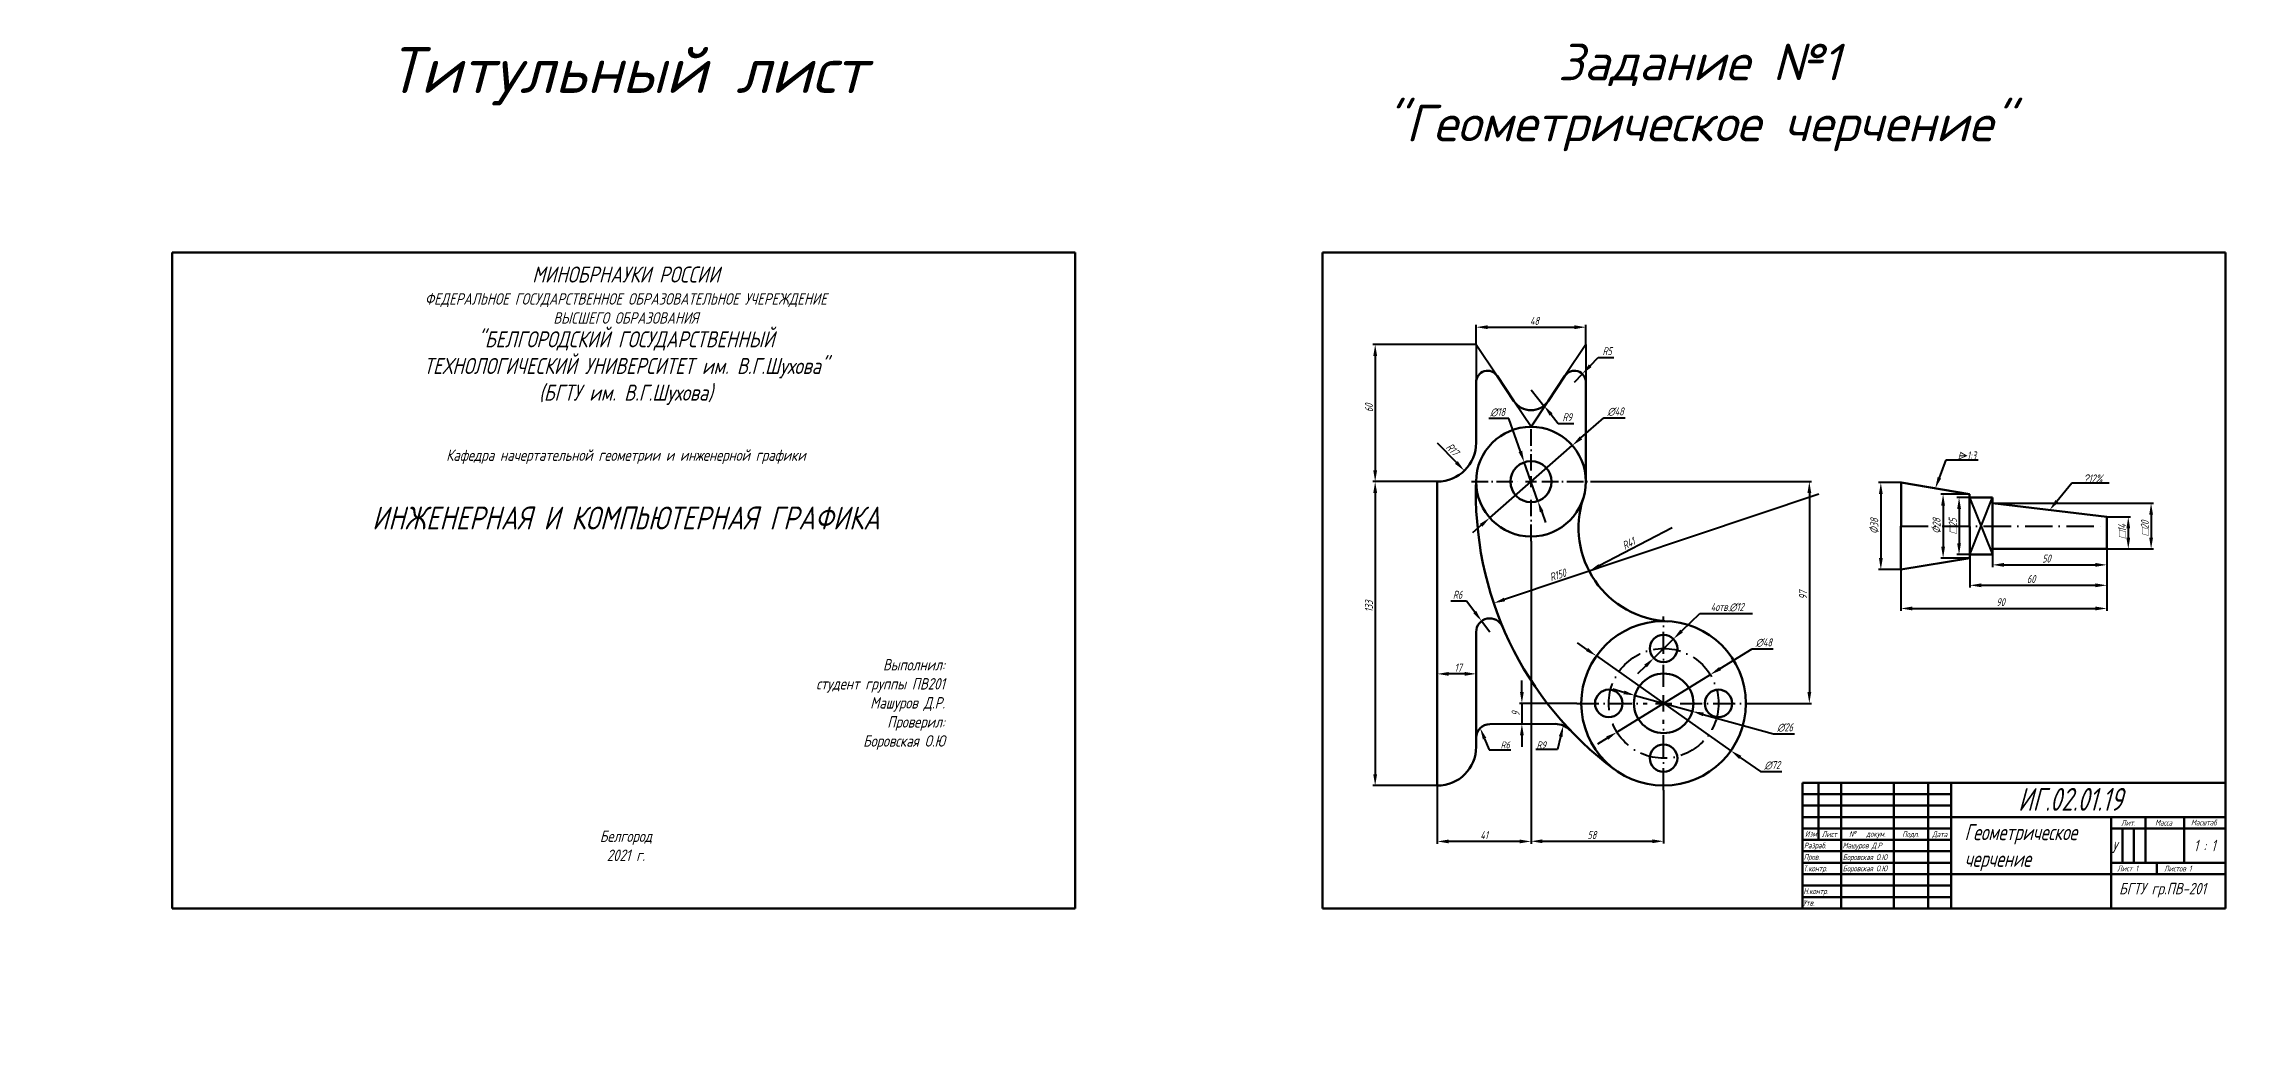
# Model space of a CAD drawing. Header units: inches. Extents: x -17 to 2031, y -24405 to 427.
# Drawn here: x -17 to 937, y -17 to 422 of the extents above; entities that cross this region are included whole.
import ezdxf
from ezdxf import colors
from ezdxf.entities.mleader import LeaderData, LeaderLine
from ezdxf.math import Vec2, Vec3

# ---------------------------------------------------------------- set-up
doc = ezdxf.new("R2010")
doc.units = ezdxf.units.IN
doc.header["$MEASUREMENT"] = 0
doc.linetypes.add('ACAD_ISO10W100', pattern=[18, 12, -3, 0, -3])
for name, color, linetype, lineweight in [('аннотации', 1, 'Continuous', 40), ('осевые', 4, 'ACAD_ISO10W100', 40), ('основные', 250, 'Continuous', 90), ('тонкие', 5, 'Continuous', 40)]:
    doc.layers.add(name, color=color, linetype=linetype, lineweight=lineweight)
doc.styles.add('GOST', font='isocpeur.ttf', dxfattribs={"oblique": 15})
doc.styles.add('ГОСТ', font='', dxfattribs={"width": 0.9, "oblique": 15})
doc.styles.get('ГОСТ').set_extended_font_data('GOST 2.304-81')
doc.dimstyles.new('ГОСТ', dxfattribs={"dimtxt": 3.5, "dimasz": 5, "dimexe": 1, "dimexo": 0, "dimgap": 1, "dimtad": 1, "dimtoh": 1, "dimdec": 1, "dimtxsty": 'ГОСТ', "dimcen": 0, "dimclrd": 256, "dimclre": 256, "dimclrt": 256, "dimadec": 0, "dimazin": 0, "dimtfac": 1, "dimtdec": 1, "dimtmove": 0, "dimatfit": 0, "dimfxl": 1, "dimlwd": -1, "dimlwe": -1, "dimarcsym": 0})

# ---------------------------------------------------------------- blocks, each defined once
blk = doc.blocks.new('*U3')
at = {"layer": 'осевые', "color": 0, "linetype": 'ACAD_ISO10W100', "ltscale": 0.6, "transparency": 16777216}
for p, q in [((0, 4.8), (0, 26)), ((-26, 0), (-4.8, 0)), ((4.8, 0), (26, 0)), ((0, -26), (0, -4.8))]:
    blk.add_line(p, q, dxfattribs=at)
at = {"layer": 'осевые', "color": 0, "linetype": 'Continuous', "ltscale": 0.6, "transparency": 16777216}
for p, q in [((-2.4, 0), (2.4, 0)), ((0, -2.4), (0, 2.4))]:
    blk.add_line(p, q, dxfattribs=at)
blk = doc.blocks.new('*D4')
at = {"layer": 'Defpoints', "color": 0, "transparency": 16777216}
for p in [(592.61, 230.49), (565.44, 97.49), (592.61, 97.49)]:
    blk.add_point(p, dxfattribs=at)
at = {"layer": 'аннотации', "transparency": 16777216}
for p, q in [((592.61, 230.49), (564.44, 230.49)), ((565.44, 225.49), (565.44, 102.49)), ((592.61, 97.49), (564.44, 97.49))]:
    blk.add_line(p, q, dxfattribs=at)
for points in [[(564.61, 225.49), (566.28, 225.49), (565.44, 230.49)], [(564.61, 102.49), (566.28, 102.49), (565.44, 97.49)]]:
    blk.add_solid(points, dxfattribs=at)
at = {"layer": 'аннотации', "transparency": 16777216, "insert": (562.69, 175.92), "char_height": 3.5, "attachment_point": 5, "rotation": 90, "style": 'ГОСТ'}
blk.add_mtext('133', dxfattribs=at)
blk = doc.blocks.new('*D5')
at = {"layer": 'Defpoints', "color": 0, "transparency": 16777216}
for p in [(657.61, 298.05), (609.61, 290.49), (657.61, 290.49)]:
    blk.add_point(p, dxfattribs=at)
at = {"layer": 'аннотации', "transparency": 16777216}
for p, q in [((609.61, 290.49), (609.61, 299.05)), ((614.61, 298.05), (652.61, 298.05)), ((657.61, 290.49), (657.61, 299.05))]:
    blk.add_line(p, q, dxfattribs=at)
for points in [[(614.61, 298.88), (614.61, 297.21), (609.61, 298.05)], [(652.61, 298.88), (652.61, 297.21), (657.61, 298.05)]]:
    blk.add_solid(points, dxfattribs=at)
at = {"layer": 'аннотации', "transparency": 16777216, "insert": (635.12, 300.8), "char_height": 3.5, "attachment_point": 5, "style": 'ГОСТ'}
blk.add_mtext('48', dxfattribs=at)
blk = doc.blocks.new('*D6')
at = {"layer": 'Defpoints', "color": 0, "transparency": 16777216}
for p in [(609.61, 290.49), (565.44, 230.49), (592.61, 230.49)]:
    blk.add_point(p, dxfattribs=at)
at = {"layer": 'аннотации', "transparency": 16777216}
for p, q in [((609.61, 290.49), (564.44, 290.49)), ((565.44, 285.49), (565.44, 235.49)), ((592.61, 230.49), (564.44, 230.49))]:
    blk.add_line(p, q, dxfattribs=at)
for points in [[(564.61, 285.49), (566.28, 285.49), (565.44, 290.49)], [(564.61, 235.49), (566.28, 235.49), (565.44, 230.49)]]:
    blk.add_solid(points, dxfattribs=at)
at = {"layer": 'аннотации', "transparency": 16777216, "insert": (562.69, 262.73), "char_height": 3.5, "attachment_point": 5, "rotation": 90, "style": 'ГОСТ'}
blk.add_mtext('60', dxfattribs=at)
blk = doc.blocks.new('*U7')
at = {"layer": 'осевые', "color": 0, "linetype": 'ACAD_ISO10W100', "ltscale": 0.8, "transparency": 16777216}
for p, q in [((0, 7.2), (0, 38)), ((-38, 0), (-7.2, 0)), ((7.2, 0), (38, 0)), ((0, -38), (0, -7.2))]:
    blk.add_line(p, q, dxfattribs=at)
at = {"layer": 'осевые', "color": 0, "linetype": 'Continuous', "ltscale": 0.8, "transparency": 16777216}
for p, q in [((-3.6, 0), (3.6, 0)), ((0, -3.6), (0, 3.6))]:
    blk.add_line(p, q, dxfattribs=at)
blk = doc.blocks.new('*D8')
at = {"layer": 'Defpoints', "color": 0, "transparency": 16777216}
for p in [(659.61, 230.49), (729.61, 133.49), (755.35, 133.49)]:
    blk.add_point(p, dxfattribs=at)
at = {"layer": 'аннотации', "transparency": 16777216}
for p, q in [((659.61, 230.49), (756.35, 230.49)), ((755.35, 225.49), (755.35, 138.49)), ((729.61, 133.49), (756.35, 133.49))]:
    blk.add_line(p, q, dxfattribs=at)
for points in [[(754.52, 225.49), (756.19, 225.49), (755.35, 230.49)], [(754.52, 138.49), (756.19, 138.49), (755.35, 133.49)]]:
    blk.add_solid(points, dxfattribs=at)
at = {"layer": 'аннотации', "transparency": 16777216, "insert": (752.6, 180.85), "char_height": 3.5, "attachment_point": 5, "rotation": 90, "style": 'ГОСТ'}
blk.add_mtext('97', dxfattribs=at)
blk = doc.blocks.new('*D9')
at = {"layer": 'Defpoints', "color": 0, "transparency": 16777216}
for p in [(633.61, 204.49), (691.61, 95.49), (691.61, 73.17)]:
    blk.add_point(p, dxfattribs=at)
at = {"layer": 'аннотации', "transparency": 16777216}
for p, q in [((633.61, 204.49), (633.61, 72.17)), ((691.61, 95.49), (691.61, 72.17)), ((638.61, 73.17), (686.61, 73.17))]:
    blk.add_line(p, q, dxfattribs=at)
for points in [[(638.61, 74), (638.61, 72.33), (633.61, 73.17)], [(686.61, 74), (686.61, 72.33), (691.61, 73.17)]]:
    blk.add_solid(points, dxfattribs=at)
at = {"layer": 'аннотации', "transparency": 16777216, "insert": (660.23, 75.92), "char_height": 3.5, "attachment_point": 5, "style": 'ГОСТ'}
blk.add_mtext('58', dxfattribs=at)
blk = doc.blocks.new('*D10')
at = {"layer": 'Defpoints', "color": 0, "transparency": 16777216}
for p in [(592.61, 97.49), (592.61, 73.09), (633.61, 73.17)]:
    blk.add_point(p, dxfattribs=at)
at = {"layer": 'аннотации', "transparency": 16777216}
for p, q in [((592.61, 97.49), (592.61, 72.09)), ((628.61, 73.09), (597.61, 73.09)), ((633.61, 73.17), (633.61, 72.09))]:
    blk.add_line(p, q, dxfattribs=at)
for points in [[(597.61, 73.92), (597.61, 72.25), (592.61, 73.09)], [(628.61, 73.92), (628.61, 72.25), (633.61, 73.09)]]:
    blk.add_solid(points, dxfattribs=at)
at = {"layer": 'аннотации', "transparency": 16777216, "insert": (613.08, 75.84), "char_height": 3.5, "attachment_point": 5, "style": 'ГОСТ'}
blk.add_mtext('41', dxfattribs=at)
blk = doc.blocks.new('*D11')
at = {"layer": 'Defpoints', "color": 0, "transparency": 16777216}
for p in [(592.61, 148.26), (592.61, 146.39), (609.61, 148.26)]:
    blk.add_point(p, dxfattribs=at)
at = {"layer": 'аннотации', "transparency": 16777216}
for p, q in [((592.61, 148.26), (592.61, 145.39)), ((604.61, 146.39), (597.61, 146.39)), ((609.61, 148.26), (609.61, 145.39))]:
    blk.add_line(p, q, dxfattribs=at)
for points in [[(597.61, 147.22), (597.61, 145.56), (592.61, 146.39)], [(604.61, 147.22), (604.61, 145.56), (609.61, 146.39)]]:
    blk.add_solid(points, dxfattribs=at)
at = {"layer": 'аннотации', "transparency": 16777216, "insert": (601.76, 149.14), "char_height": 3.5, "attachment_point": 5, "style": 'ГОСТ'}
blk.add_mtext('17', dxfattribs=at)
blk = doc.blocks.new('*D12')
at = {"layer": 'Defpoints', "color": 0, "transparency": 16777216}
for p in [(629.62, 124.46), (633.61, 124.46), (653.61, 133.49)]:
    blk.add_point(p, dxfattribs=at)
at = {"layer": 'аннотации', "transparency": 16777216}
for p, q in [((629.62, 138.49), (629.62, 143.49)), ((653.61, 133.49), (628.62, 133.49)), ((633.61, 124.46), (628.62, 124.46)), ((629.62, 133.49), (629.62, 124.46)), ((629.62, 119.46), (629.62, 114.46))]:
    blk.add_line(p, q, dxfattribs=at)
for points in [[(628.78, 138.49), (630.45, 138.49), (629.62, 133.49)], [(628.78, 119.46), (630.45, 119.46), (629.62, 124.46)]]:
    blk.add_solid(points, dxfattribs=at)
at = {"layer": 'аннотации', "transparency": 16777216, "insert": (626.87, 128.98), "char_height": 3.5, "attachment_point": 5, "rotation": 90, "style": 'ГОСТ'}
blk.add_mtext('9', dxfattribs=at)
blk = doc.blocks.new('*D13')
at = {"layer": 'Defpoints', "color": 0, "transparency": 16777216}
for p in [(835.5, 201.05), (885.5, 201.05), (885.5, 194.08)]:
    blk.add_point(p, dxfattribs=at)
at = {"layer": 'аннотации', "transparency": 16777216}
for p, q in [((835.5, 201.05), (835.5, 193.08)), ((885.5, 201.05), (885.5, 193.08)), ((840.5, 194.08), (880.5, 194.08))]:
    blk.add_line(p, q, dxfattribs=at)
for points in [[(840.5, 194.92), (840.5, 193.25), (835.5, 194.08)], [(880.5, 194.92), (880.5, 193.25), (885.5, 194.08)]]:
    blk.add_solid(points, dxfattribs=at)
at = {"layer": 'аннотации', "transparency": 16777216, "insert": (859.05, 196.83), "char_height": 3.5, "attachment_point": 5, "style": 'ГОСТ'}
blk.add_mtext('50', dxfattribs=at)
blk = doc.blocks.new('*D14')
at = {"layer": 'Defpoints', "color": 0, "transparency": 16777216}
for p in [(795.48, 230.04), (786.62, 192.05), (795.39, 192.05)]:
    blk.add_point(p, dxfattribs=at)
at = {"layer": 'аннотации', "transparency": 16777216}
for p, q in [((795.48, 230.04), (785.62, 230.04)), ((786.62, 225.04), (786.62, 197.05)), ((795.39, 192.05), (785.62, 192.05))]:
    blk.add_line(p, q, dxfattribs=at)
for points in [[(785.79, 225.04), (787.46, 225.04), (786.62, 230.04)], [(785.79, 197.05), (787.46, 197.05), (786.62, 192.05)]]:
    blk.add_solid(points, dxfattribs=at)
at = {"layer": 'аннотации', "transparency": 16777216, "insert": (783.51, 210.99), "char_height": 3.5, "attachment_point": 5, "rotation": 90, "style": 'ГОСТ'}
blk.add_mtext('{\\H1.20833x;⌀}38', dxfattribs=at)
blk = doc.blocks.new('*D15')
at = {"layer": 'Defpoints', "color": 0, "transparency": 16777216}
for p in [(825.39, 225.01), (813.86, 197.05), (825.52, 197.05)]:
    blk.add_point(p, dxfattribs=at)
at = {"layer": 'аннотации', "transparency": 16777216}
for p, q in [((825.39, 225.01), (812.86, 225.01)), ((813.86, 220.01), (813.86, 202.05)), ((825.52, 197.05), (812.86, 197.05))]:
    blk.add_line(p, q, dxfattribs=at)
for points in [[(813.03, 220.01), (814.69, 220.01), (813.86, 225.01)], [(813.03, 202.05), (814.69, 202.05), (813.86, 197.05)]]:
    blk.add_solid(points, dxfattribs=at)
at = {"layer": 'аннотации', "transparency": 16777216, "insert": (810.75, 211.05), "char_height": 3.5, "attachment_point": 5, "rotation": 90, "style": 'ГОСТ'}
blk.add_mtext('{\\H1.20833x;⌀}28', dxfattribs=at)
blk = doc.blocks.new('*D16')
at = {"layer": 'Defpoints', "color": 0, "transparency": 16777216}
for p in [(825.4, 223.55), (820.84, 198.55), (825.51, 198.55)]:
    blk.add_point(p, dxfattribs=at)
at = {"layer": 'аннотации', "transparency": 16777216}
for p, q in [((825.4, 223.55), (819.84, 223.55)), ((820.84, 218.55), (820.84, 203.55)), ((825.51, 198.55), (819.84, 198.55))]:
    blk.add_line(p, q, dxfattribs=at)
for points in [[(820.01, 218.55), (821.68, 218.55), (820.84, 223.55)], [(820.01, 203.55), (821.68, 203.55), (820.84, 198.55)]]:
    blk.add_solid(points, dxfattribs=at)
at = {"layer": 'аннотации', "transparency": 16777216, "insert": (818.09, 211.05), "char_height": 3.5, "attachment_point": 5, "rotation": 90, "style": 'ГОСТ'}
blk.add_mtext('{\\fISOCTEUR|b0|i0|c204|p49;\\H0.95833x;□}25', dxfattribs=at)
blk = doc.blocks.new('*D17')
at = {"layer": 'Defpoints', "color": 0, "transparency": 16777216}
for p in [(885.5, 201.05), (825.52, 197.05), (885.5, 185.14)]:
    blk.add_point(p, dxfattribs=at)
at = {"layer": 'аннотации', "transparency": 16777216}
for p, q in [((885.5, 201.05), (885.5, 184.14)), ((825.52, 197.05), (825.52, 184.14)), ((830.52, 185.14), (880.5, 185.14))]:
    blk.add_line(p, q, dxfattribs=at)
for points in [[(830.52, 185.97), (830.52, 184.31), (825.52, 185.14)], [(880.5, 185.97), (880.5, 184.31), (885.5, 185.14)]]:
    blk.add_solid(points, dxfattribs=at)
at = {"layer": 'аннотации', "transparency": 16777216, "insert": (852.36, 187.89), "char_height": 3.5, "attachment_point": 5, "style": 'ГОСТ'}
blk.add_mtext('60', dxfattribs=at)
blk = doc.blocks.new('*D18')
at = {"layer": 'Defpoints', "color": 0, "transparency": 16777216}
for p in [(885.5, 201.05), (795.4, 192.05), (885.5, 175)]:
    blk.add_point(p, dxfattribs=at)
at = {"layer": 'аннотации', "transparency": 16777216}
for p, q in [((885.5, 201.05), (885.5, 174)), ((795.4, 192.05), (795.4, 174)), ((800.4, 175), (880.5, 175))]:
    blk.add_line(p, q, dxfattribs=at)
for points in [[(800.4, 175.84), (800.4, 174.17), (795.4, 175)], [(880.5, 175.84), (880.5, 174.17), (885.5, 175)]]:
    blk.add_solid(points, dxfattribs=at)
at = {"layer": 'аннотации', "transparency": 16777216, "insert": (838.96, 177.75), "char_height": 3.5, "attachment_point": 5, "style": 'ГОСТ'}
blk.add_mtext('90', dxfattribs=at)
blk = doc.blocks.new('*D19')
at = {"layer": 'Defpoints', "color": 0, "transparency": 16777216}
for p in [(885.5, 215.05), (885.5, 201.05), (894.86, 201.05)]:
    blk.add_point(p, dxfattribs=at)
at = {"layer": 'аннотации', "transparency": 16777216}
for p, q in [((885.5, 215.05), (895.86, 215.05)), ((894.86, 210.05), (894.86, 206.05)), ((885.5, 201.05), (895.86, 201.05))]:
    blk.add_line(p, q, dxfattribs=at)
for points in [[(894.02, 210.05), (895.69, 210.05), (894.86, 215.05)], [(894.02, 206.05), (895.69, 206.05), (894.86, 201.05)]]:
    blk.add_solid(points, dxfattribs=at)
at = {"layer": 'аннотации', "transparency": 16777216, "insert": (892.11, 208.76), "char_height": 3.5, "attachment_point": 5, "rotation": 90, "style": 'ГОСТ'}
blk.add_mtext('{\\fISOCTEUR|b0|i0|c204|p49;\\H0.95833x;□}14', dxfattribs=at)
blk = doc.blocks.new('*D20')
at = {"layer": 'Defpoints', "color": 0, "transparency": 16777216}
for p in [(835.41, 221.05), (835.5, 201.05), (904.84, 201.05)]:
    blk.add_point(p, dxfattribs=at)
at = {"layer": 'аннотации', "transparency": 16777216}
for p, q in [((835.41, 221.05), (905.84, 221.05)), ((904.84, 216.05), (904.84, 206.05)), ((835.5, 201.05), (905.84, 201.05))]:
    blk.add_line(p, q, dxfattribs=at)
for points in [[(904.01, 216.05), (905.68, 216.05), (904.84, 221.05)], [(904.01, 206.05), (905.68, 206.05), (904.84, 201.05)]]:
    blk.add_solid(points, dxfattribs=at)
at = {"layer": 'аннотации', "transparency": 16777216, "insert": (902.09, 210.09), "char_height": 3.5, "attachment_point": 5, "rotation": 90, "style": 'ГОСТ'}
blk.add_mtext('{\\fISOCTEUR|b0|i0|c204|p49;\\H0.95833x;□}20', dxfattribs=at)
blk = doc.blocks.new('*D22')
at = {"layer": 'Defpoints', "color": 0, "transparency": 16777216}
for p in [(759.5, 225.07), (617.3, 177.33)]:
    blk.add_point(p, dxfattribs=at)
at = {"layer": 'аннотации', "transparency": 16777216}
blk.add_line((759.5, 225.07), (622.04, 178.92), dxfattribs=at)
blk.add_solid([(621.77, 179.71), (622.3, 178.13), (617.3, 177.33)], dxfattribs=at)
at = {"layer": 'аннотации', "transparency": 16777216, "insert": (645.31, 189.64), "char_height": 3.5, "attachment_point": 5, "rotation": 18.55875, "style": 'ГОСТ'}
blk.add_mtext('R150', dxfattribs=at)
blk = doc.blocks.new('*D23')
at = {"layer": 'Defpoints', "color": 0, "transparency": 16777216}
for p in [(611.99, 169.47), (615.61, 164.69)]:
    blk.add_point(p, dxfattribs=at)
at = {"layer": 'аннотации', "transparency": 16777216}
for p, q in [((605.35, 178.25), (598.59, 178.25)), ((608.97, 173.46), (605.35, 178.25)), ((615.61, 164.69), (611.99, 169.47))]:
    blk.add_line(p, q, dxfattribs=at)
blk.add_solid([(609.64, 173.96), (608.31, 172.96), (611.99, 169.47)], dxfattribs=at)
at = {"layer": 'аннотации', "transparency": 16777216, "insert": (601.47, 181), "char_height": 3.5, "attachment_point": 5, "style": 'ГОСТ'}
blk.add_mtext('R6', dxfattribs=at)
blk = doc.blocks.new('*D24')
at = {"layer": 'Defpoints', "color": 0, "transparency": 16777216}
for p in [(592.61, 247.49), (604.44, 235.27)]:
    blk.add_point(p, dxfattribs=at)
at = {"layer": 'аннотации', "transparency": 16777216}
blk.add_line((592.61, 247.49), (600.96, 238.87), dxfattribs=at)
blk.add_solid([(601.56, 239.44), (600.36, 238.29), (604.44, 235.27)], dxfattribs=at)
at = {"layer": 'аннотации', "transparency": 16777216, "insert": (599.26, 244.58), "char_height": 3.5, "attachment_point": 5, "rotation": 314.05756, "style": 'ГОСТ'}
blk.add_mtext('R17', dxfattribs=at)
blk = doc.blocks.new('*D25')
at = {"layer": 'Defpoints', "color": 0, "transparency": 16777216}
for p in [(633.61, 270.71), (639.27, 263.71)]:
    blk.add_point(p, dxfattribs=at)
at = {"layer": 'аннотации', "transparency": 16777216}
for p, q in [((633.61, 270.71), (639.27, 263.71)), ((642.41, 259.82), (645.55, 255.93)), ((645.55, 255.93), (652.31, 255.93))]:
    blk.add_line(p, q, dxfattribs=at)
blk.add_solid([(643.06, 260.35), (641.76, 259.3), (639.27, 263.71)], dxfattribs=at)
at = {"layer": 'аннотации', "transparency": 16777216, "insert": (649.43, 258.68), "char_height": 3.5, "attachment_point": 5, "style": 'ГОСТ'}
blk.add_mtext('R9', dxfattribs=at)
blk = doc.blocks.new('*D26')
at = {"layer": 'Defpoints', "color": 0, "transparency": 16777216}
for p in [(656.07, 277.59), (652.61, 273.98)]:
    blk.add_point(p, dxfattribs=at)
at = {"layer": 'аннотации', "transparency": 16777216}
for p, q in [((652.61, 273.98), (656.07, 277.59)), ((659.52, 281.21), (662.97, 284.82)), ((662.97, 284.82), (669.86, 284.82))]:
    blk.add_line(p, q, dxfattribs=at)
blk.add_solid([(658.92, 281.78), (660.12, 280.63), (656.07, 277.59)], dxfattribs=at)
at = {"layer": 'аннотации', "transparency": 16777216, "insert": (666.92, 287.57), "char_height": 3.5, "attachment_point": 5, "style": 'ГОСТ'}
blk.add_mtext('R5', dxfattribs=at)
blk = doc.blocks.new('*D27')
at = {"layer": 'Defpoints', "color": 0, "transparency": 16777216}
for p in [(695.4, 210.3), (659.05, 191.33)]:
    blk.add_point(p, dxfattribs=at)
at = {"layer": 'аннотации', "transparency": 16777216}
blk.add_line((695.4, 210.3), (663.48, 193.64), dxfattribs=at)
blk.add_solid([(663.1, 194.38), (663.87, 192.9), (659.05, 191.33)], dxfattribs=at)
at = {"layer": 'аннотации', "transparency": 16777216, "insert": (676.27, 203.42), "char_height": 3.5, "attachment_point": 5, "rotation": 27.55533, "style": 'ГОСТ'}
blk.add_mtext('R41', dxfattribs=at)
blk = doc.blocks.new('*D28')
at = {"layer": 'Defpoints', "color": 0, "transparency": 16777216}
for p in [(651.67, 246.3), (615.56, 214.68)]:
    blk.add_point(p, dxfattribs=at)
at = {"layer": 'аннотации', "transparency": 16777216}
for p, q in [((655.44, 249.59), (665.43, 258.34)), ((665.43, 258.34), (674.73, 258.34)), ((615.56, 214.68), (651.67, 246.3)), ((611.79, 211.39), (608.03, 208.1))]:
    blk.add_line(p, q, dxfattribs=at)
for points in [[(654.89, 250.22), (655.99, 248.96), (651.67, 246.3)], [(611.24, 212.02), (612.34, 210.76), (615.56, 214.68)]]:
    blk.add_solid(points, dxfattribs=at)
at = {"layer": 'аннотации', "transparency": 16777216, "insert": (670.58, 261.09), "char_height": 3.5, "attachment_point": 5, "style": 'ГОСТ'}
blk.add_mtext('∅48', dxfattribs=at)
blk = doc.blocks.new('*D29')
at = {"layer": 'Defpoints', "color": 0, "transparency": 16777216}
for p in [(630.62, 238.98), (636.61, 222)]:
    blk.add_point(p, dxfattribs=at)
at = {"layer": 'аннотации', "transparency": 16777216}
for p, q in [((623.87, 258.09), (615.17, 258.09)), ((628.96, 243.69), (623.87, 258.09)), ((636.61, 222), (630.62, 238.98)), ((638.27, 217.29), (639.94, 212.57))]:
    blk.add_line(p, q, dxfattribs=at)
for points in [[(629.74, 243.97), (628.17, 243.41), (630.62, 238.98)], [(639.06, 217.56), (637.49, 217.01), (636.61, 222)]]:
    blk.add_solid(points, dxfattribs=at)
at = {"layer": 'аннотации', "transparency": 16777216, "insert": (619.02, 260.84), "char_height": 3.5, "attachment_point": 5, "style": 'ГОСТ'}
blk.add_mtext('∅18', dxfattribs=at)
blk = doc.blocks.new('*D30')
at = {"layer": 'Defpoints', "color": 0, "transparency": 16777216}
for p in [(712.05, 146.07), (671.18, 120.91)]:
    blk.add_point(p, dxfattribs=at)
at = {"layer": 'аннотации', "transparency": 16777216}
for p, q in [((716.31, 148.69), (730.28, 157.29)), ((730.28, 157.29), (739.58, 157.29)), ((671.18, 120.91), (712.05, 146.07)), ((666.92, 118.29), (662.66, 115.66))]:
    blk.add_line(p, q, dxfattribs=at)
for points in [[(715.87, 149.4), (716.75, 147.98), (712.05, 146.07)], [(666.48, 119), (667.36, 117.58), (671.18, 120.91)]]:
    blk.add_solid(points, dxfattribs=at)
at = {"layer": 'аннотации', "transparency": 16777216, "insert": (735.43, 160.04), "char_height": 3.5, "attachment_point": 5, "style": 'ГОСТ'}
blk.add_mtext('∅48', dxfattribs=at)
blk = doc.blocks.new('*D31')
at = {"layer": 'Defpoints', "color": 0, "transparency": 16777216}
for p in [(687.31, 153.31), (695.92, 161.67)]:
    blk.add_point(p, dxfattribs=at)
at = {"layer": 'аннотации', "transparency": 16777216}
for p, q in [((699.51, 165.15), (707.39, 172.8)), ((707.39, 172.8), (730.44, 172.8)), ((687.31, 153.31), (695.92, 161.67)), ((683.72, 149.83), (680.13, 146.35))]:
    blk.add_line(p, q, dxfattribs=at)
for points in [[(698.93, 165.75), (700.09, 164.55), (695.92, 161.67)], [(683.14, 150.43), (684.3, 149.23), (687.31, 153.31)]]:
    blk.add_solid(points, dxfattribs=at)
at = {"layer": 'аннотации', "transparency": 16777216, "insert": (719.42, 175.55), "char_height": 3.5, "attachment_point": 5, "style": 'ГОСТ'}
blk.add_mtext('4отв.∅12', dxfattribs=at)
blk = doc.blocks.new('*D32')
at = {"layer": 'Defpoints', "color": 0, "transparency": 16777216}
for p in [(679.09, 136.97), (704.14, 130.01)]:
    blk.add_point(p, dxfattribs=at)
at = {"layer": 'аннотации', "transparency": 16777216}
for p, q in [((674.27, 138.31), (669.45, 139.64)), ((679.09, 136.97), (704.14, 130.01)), ((708.96, 128.67), (739.64, 120.15)), ((739.64, 120.15), (748.79, 120.15))]:
    blk.add_line(p, q, dxfattribs=at)
for points in [[(674.49, 139.11), (674.05, 137.5), (679.09, 136.97)], [(709.18, 129.48), (708.74, 127.87), (704.14, 130.01)]]:
    blk.add_solid(points, dxfattribs=at)
at = {"layer": 'аннотации', "transparency": 16777216, "insert": (744.71, 122.9), "char_height": 3.5, "attachment_point": 5, "style": 'ГОСТ'}
blk.add_mtext('∅26', dxfattribs=at)
blk = doc.blocks.new('*D33')
at = {"layer": 'Defpoints', "color": 0, "transparency": 16777216}
for p in [(662.18, 154.22), (721.05, 112.76)]:
    blk.add_point(p, dxfattribs=at)
at = {"layer": 'аннотации', "transparency": 16777216}
for p, q in [((658.09, 157.1), (654, 159.97)), ((662.18, 154.22), (721.05, 112.76)), ((725.14, 109.88), (734.01, 103.63)), ((734.01, 103.63), (743.27, 103.63))]:
    blk.add_line(p, q, dxfattribs=at)
for points in [[(658.57, 157.78), (657.61, 156.41), (662.18, 154.22)], [(725.62, 110.56), (724.66, 109.2), (721.05, 112.76)]]:
    blk.add_solid(points, dxfattribs=at)
at = {"layer": 'аннотации', "transparency": 16777216, "insert": (739.14, 106.38), "char_height": 3.5, "attachment_point": 5, "style": 'ГОСТ'}
blk.add_mtext('∅72', dxfattribs=at)

msp = doc.modelspace()

# ---------------------------------------------------------------- linework, layer by layer
at = {"layer": 'Defpoints'}
for p, q in [((39.22, 330.76), (39.22, 43.76)), ((434.22, 330.76), (39.22, 330.76)), ((434.22, 43.76), (434.22, 330.76)), ((542.33, 330.76), (542.33, 43.76)), ((937.33, 330.76), (542.33, 330.76)), ((937.33, 43.76), (937.33, 330.76)), ((937.33, 98.76), (752.33, 98.76)), ((752.33, 98.76), (752.33, 43.76)), ((39.22, 43.76), (434.22, 43.76)), ((542.33, 43.76), (937.33, 43.76))]:
    msp.add_line(p, q, dxfattribs=at)
at = {"layer": 'осевые'}
msp.add_line((795.39, 211.05), (885.39, 211.05), dxfattribs=at)
msp.add_circle((691.61, 133.49), 24, dxfattribs=at)
at = {"layer": 'основные'}
for p, q in [((39.22, 330.76), (434.22, 330.76)), ((39.22, 43.76), (39.22, 330.76)), ((434.22, 43.76), (434.22, 330.76)), ((542.33, 330.76), (542.33, 43.76)), ((542.33, 330.76), (937.33, 330.76)), ((937.33, 98.76), (937.33, 330.76)), ((609.61, 273.98), (609.61, 247.49)), ((626.13, 265.72), (618.78, 276.75)), ((641.1, 265.72), (648.45, 276.75)), ((657.61, 273.98), (657.61, 230.49)), ((592.61, 230.49), (592.61, 97.49)), ((795.4, 192.05), (795.48, 230.04)), ((795.48, 230.04), (825.39, 225.01)), ((825.52, 197.05), (825.39, 225.01)), ((825.4, 223.55), (825.4, 223.55)), ((825.4, 223.55), (835.4, 223.55)), ((835.51, 198.55), (835.4, 223.55)), ((885.5, 215.05), (835.41, 221.05)), ((885.5, 201.05), (885.5, 215.05)), ((835.5, 201.05), (885.5, 201.05)), ((795.39, 192.05), (825.52, 197.05)), ((825.51, 198.55), (835.51, 198.55)), ((609.61, 114.49), (609.61, 164.69)), ((615.6, 124.43), (644.18, 124.49)), ((759.33, 98.76), (752.33, 98.76)), ((752.33, 98.76), (752.33, 93.76)), ((769.33, 98.76), (759.33, 98.76)), ((759.33, 98.76), (759.33, 73.76)), ((792.33, 98.76), (769.33, 98.76)), ((769.33, 98.76), (769.33, 43.76)), ((807.33, 98.76), (792.33, 98.76)), ((792.33, 98.76), (792.33, 43.76)), ((817.33, 98.76), (807.33, 98.76)), ((807.33, 98.76), (807.33, 43.76)), ((817.33, 43.76), (817.33, 98.76)), ((937.33, 98.76), (817.33, 98.76)), ((937.33, 83.76), (937.33, 98.76)), ((752.33, 93.76), (817.33, 93.76)), ((752.33, 93.76), (752.33, 88.76)), ((752.33, 88.76), (817.33, 88.76)), ((752.33, 88.76), (752.33, 83.76)), ((752.33, 83.76), (817.33, 83.76)), ((752.33, 83.76), (752.33, 78.76)), ((752.33, 78.76), (817.33, 78.76)), ((752.33, 78.76), (752.33, 73.76)), ((887.33, 83.76), (817.33, 83.76)), ((887.33, 43.76), (887.33, 83.76)), ((887.33, 83.76), (937.33, 83.76)), ((892.33, 78.76), (887.33, 78.76)), ((897.33, 78.76), (892.33, 78.76)), ((892.33, 78.76), (892.33, 63.76)), ((902.33, 78.76), (897.33, 78.76)), ((897.33, 78.76), (897.33, 63.76)), ((902.33, 63.76), (902.33, 83.76)), ((937.33, 78.76), (902.33, 78.76)), ((919.33, 63.76), (919.33, 83.76)), ((937.33, 83.76), (937.33, 78.76)), ((937.33, 58.76), (937.33, 78.76)), ((752.33, 73.76), (817.33, 73.76)), ((752.33, 73.76), (752.33, 68.76)), ((752.33, 68.76), (817.33, 68.76)), ((752.33, 68.76), (752.33, 63.76)), ((752.33, 63.76), (817.33, 63.76)), ((752.33, 63.76), (752.33, 58.76)), ((752.33, 58.76), (817.33, 58.76)), ((752.33, 58.76), (752.33, 53.76)), ((887.33, 58.76), (817.33, 58.76)), ((902.33, 63.76), (887.33, 63.76)), ((907.33, 58.76), (887.33, 58.76)), ((919.33, 63.76), (902.33, 63.76)), ((907.33, 58.76), (907.33, 63.76)), ((937.33, 58.76), (907.33, 58.76)), ((919.33, 63.76), (937.33, 63.76)), ((937.33, 43.76), (937.33, 58.76)), ((752.33, 53.76), (817.33, 53.76)), ((752.33, 53.76), (752.33, 48.76)), ((752.33, 48.76), (817.33, 48.76)), ((752.33, 48.76), (752.33, 43.76)), ((39.22, 43.76), (434.22, 43.76)), ((542.33, 43.76), (752.33, 43.76)), ((752.33, 43.76), (937.33, 43.76)), ((937.33, 43.76), (887.33, 43.76))]:
    msp.add_line(p, q, dxfattribs=at)
for centre, radius in [((633.61, 230.49), 24), ((633.61, 230.49), 9), ((691.61, 133.49), 36), ((691.61, 157.49), 6), ((691.61, 133.49), 13), ((667.61, 133.49), 6), ((715.61, 133.49), 6), ((691.61, 109.49), 6)]:
    msp.add_circle(centre, radius, dxfattribs=at)
for centre, radius, start, end in [((614.61, 273.98), 5, 33.69007, 180), ((652.61, 273.98), 5, 0, 146.30993), ((633.61, 270.71), 9, 213.69007, 326.30993), ((592.61, 247.49), 17, 270, 0), ((759.5, 225.07), 150, 177.5369, 233.45385), ((695.4, 210.3), 41, 161.90215, 267.18298), ((615.61, 164.69), 6, 22.73471, 180), ((615.61, 118.43), 6, 90.1224, 180), ((644.2, 115.49), 9, 43.52064, 90.1224), ((592.61, 114.49), 17, 270, 0), ((0, 0), 17, 0, 0), ((0, 0), 17, 0, 0), ((0, 0), 17, 0, 0), ((0, 0), 17, 0, 0)]:
    msp.add_arc(centre, radius, start, end, dxfattribs=at)
at = {"layer": 'тонкие'}
for p, q in [((609.61, 290.49), (609.61, 273.98)), ((609.61, 290.49), (618.78, 276.75)), ((657.61, 290.49), (648.45, 276.75)), ((657.61, 290.49), (657.61, 273.98)), ((633.61, 254.49), (626.13, 265.72)), ((633.61, 254.49), (641.1, 265.72)), ((825.4, 223.55), (835.51, 198.55)), ((825.51, 198.55), (835.4, 223.55))]:
    msp.add_line(p, q, dxfattribs=at)

# ---------------------------------------------------------------- block references
at = {"layer": 'осевые', "linetype": 'ACAD_ISO10W100', "ltscale": 0.6}
msp.add_blockref('*U3', (633.61, 230.49), dxfattribs=at)
at = {"layer": 'осевые', "linetype": 'ACAD_ISO10W100', "ltscale": 0.8}
msp.add_blockref('*U7', (691.61, 133.49), dxfattribs=at)

# ---------------------------------------------------------------- texts
at = {"layer": 'Defpoints', "attachment_point": 1, "style": 'GOST'}
for s, insert, char_height, width in [('\\pxqc;Титульный лист', (136.44, 420.52), 20, 203.7791), ('\\pxqc;Задание №1 \\P"Геометрическое черчение"', (529.85, 422.05), 16, 354.6763)]:
    msp.add_mtext(s, dxfattribs=dict(at, insert=insert, char_height=char_height, width=width))
at = {"layer": 'аннотации', "attachment_point": 1, "style": 'ГОСТ'}
for s, insert, char_height, width in [('\\pxqc;{\\W1;МИНОБРНАУКИ РОССИИ\\P\\H0.71429x;ФЕДЕРАЛЬНОЕ ГОСУДАРСТВЕННОЕ ОБРАЗОВАТЕЛЬНОЕ УЧЕРЕЖДЕНИЕ\\PВЫСШЕГО ОБРАЗОВАНИЯ\\P\\H1.39999x;"БЕЛГОРОДСКИЙ ГОСУДАРСТВЕННЫЙ\\PТЕХНОЛОГИЧЕСКИЙ УНИВЕРСИТЕТ им. В.Г.Шухова"\\P(БГТУ им. В.Г.Шухова)\\P\\H0.71429x;\\P\\PКафедра начертательной геометрии и инженерной графики\\P\\P\\P\\H2x;ИНЖЕНЕРНАЯ И КОМПЬЮТЕРНАЯ ГРАФИКА\\P\\P\\P\\P\\pqr;\\H0.5x;Выполнил:\\Pстудент группы ПВ201\\PМашуров Д.Р.\\PПроверил:  \\PБоровская О.Ю\\P\\pqc;\\P\\P\\P\\PБелгород\\P2021 г.}', (98.16, 324.59), 7, 279.066), ('ИГ.02.01.19', (846.67, 96.5), 10, 113.5655), ('Изм', (753.46, 77.64), 2.5, 7), ('Лист', (760.81, 77.53), 2.5, 8.8124), ('\\pxi-3,l4,t4;№^Iдокум.', (770.23, 77.63), 2.5, 20.6725), ('Подп.', (795.97, 77.47), 2.5, 12.6677), ('Дата', (809.08, 77.47), 2.5, 8.5921), ('Геометрическое\\Pчерчение', (823.25, 80.64), 7, 58.0324), ('Лит.', (891.74, 82.48), 2.5, 12.2271), ('Масса', (906.61, 82.54), 2.5, 15.8817), ('Масштаб', (922.29, 82.57), 2.5, 16.8592), ('Пров.', (752.91, 67.54), 2.5, 15.1422), ('Разраб.', (753, 72.57), 2.5, 15.0491), ('Машуров Д.Р', (769.93, 72.54), 2.5, 21.607), ('Боровская О.Ю', (769.97, 67.46), 2.5, 21.8329), ('у', (888.05, 74.44), 5, 3.7182), ('1 : 1', (923.57, 73.8), 5, 14.954), ('Т.контр.', (752.7, 62.52), 2.5, 15.4218), ('Боровская О.Ю', (769.97, 62.54), 2.5, 21.8329), ('Лист 1', (890.04, 62.53), 2.5, 16.9821), ('Листов 1', (910.51, 62.45), 2.5, 24.8138), ('Н.контр.', (752.72, 52.57), 2.5, 15.2122), ('{\\W1;БГТУ гр.ПВ-201}', (890.84, 54.95), 5, 103.4949), ('Утв.', (752.61, 47.47), 2.5, 15.3287)]:
    msp.add_mtext(s, dxfattribs=dict(at, insert=insert, char_height=char_height, width=width))

# ---------------------------------------------------------------- dimensions: what is measured, and where the dimension line sits
at = {"layer": 'аннотации'}
for base, p1, p2, angle, picture, middle, dimtype in [((657.61, 298.05), (609.61, 290.49), (657.61, 290.49), 0, '*D5', (635.12, 298.05), 161), ((565.44, 230.49), (609.61, 290.49), (592.61, 230.49), 90, '*D6', (565.44, 262.73), 160), ((565.44, 97.49), (592.61, 230.49), (592.61, 97.49), 270, '*D4', (565.44, 175.92), 161), ((755.35, 133.49), (659.61, 230.49), (729.61, 133.49), 90, '*D8', (755.35, 180.85), 160), ((629.62, 124.46), (653.61, 133.49), (633.61, 124.46), 90, '*D12', (629.62, 128.98), 160)]:
    dim = msp.add_linear_dim(base=base, p1=p1, p2=p2, angle=angle, dimstyle='ГОСТ', dxfattribs=at)
    dim.commit()
    dim.dimension.update_dxf_attribs({"geometry": picture, "text_midpoint": middle, "dimtype": dimtype})
for center, mpoint, picture, middle in [((652.61, 273.98), (656.07, 277.59), '*D26', (666.92, 284.82)), ((633.61, 270.71), (639.27, 263.71), '*D25', (649.43, 255.93)), ((592.61, 247.49), (604.44, 235.27), '*D24', (597.28, 242.66)), ((759.5, 225.07), (617.3, 177.33), '*D22', (646.18, 187.03)), ((695.4, 210.3), (659.05, 191.33), '*D27', (677.54, 200.98)), ((615.61, 164.69), (611.99, 169.47), '*D23', (601.47, 178.25))]:
    dim = msp.add_radius_dim(center=center, mpoint=mpoint, dimstyle='ГОСТ', dxfattribs=at)
    dim.commit()
    dim.dimension.update_dxf_attribs({"geometry": picture, "text_midpoint": middle, "dimtype": 164})
for p1, p2, picture, middle in [((615.56, 214.68), (651.67, 246.3), '*D28', (670.58, 258.34)), ((636.61, 222), (630.62, 238.98), '*D29', (619.02, 258.09)), ((671.18, 120.91), (712.05, 146.07), '*D30', (735.43, 157.29)), ((662.18, 154.22), (721.05, 112.76), '*D33', (739.14, 103.63)), ((679.09, 136.97), (704.14, 130.01), '*D32', (744.71, 120.15))]:
    dim = msp.add_diameter_dim_2p(p1=p1, p2=p2, dimstyle='ГОСТ', dxfattribs=at)
    dim.commit()
    dim.dimension.update_dxf_attribs({"geometry": picture, "text_midpoint": middle, "dimtype": 163})
for base, p1, p2, text, picture, middle in [((786.62, 192.05), (795.48, 230.04), (795.39, 192.05), '{\\H1.20833x;⌀}<>', '*D14', (786.62, 210.99)), ((813.86, 197.05), (825.39, 225.01), (825.52, 197.05), '{\\H1.20833x;⌀}<>', '*D15', (813.86, 211.05)), ((820.84, 198.55), (825.4, 223.55), (825.51, 198.55), '{\\fISOCTEUR|b0|i0|c204|p49;\\H0.95833x;□}<>', '*D16', (820.84, 211.05)), ((904.84, 201.05), (835.41, 221.05), (835.5, 201.05), '{\\fISOCTEUR|b0|i0|c204|p49;\\H0.95833x;□}<>', '*D20', (904.84, 210.09)), ((894.86, 201.05), (885.5, 215.05), (885.5, 201.05), '{\\fISOCTEUR|b0|i0|c204|p49;\\H0.95833x;□}<>', '*D19', (894.86, 208.76))]:
    dim = msp.add_linear_dim(base=base, p1=p1, p2=p2, angle=90, text=text, dimstyle='ГОСТ', dxfattribs=at)
    dim.commit()
    dim.dimension.update_dxf_attribs({"geometry": picture, "text_midpoint": middle, "dimtype": 160})
for base, p1, p2, picture, middle in [((691.61, 73.17), (633.61, 204.49), (691.61, 95.49), '*D9', (660.23, 73.17)), ((885.5, 185.14), (825.52, 197.05), (885.5, 201.05), '*D17', (852.36, 185.14)), ((885.5, 194.08), (835.5, 201.05), (885.5, 201.05), '*D13', (859.05, 194.08)), ((592.61, 146.39), (609.61, 148.26), (592.61, 148.26), '*D11', (601.76, 146.39)), ((592.61, 73.09), (633.61, 73.17), (592.61, 97.49), '*D10', (613.08, 73.09))]:
    dim = msp.add_linear_dim(base=base, p1=p1, p2=p2, dimstyle='ГОСТ', dxfattribs=at)
    dim.commit()
    dim.dimension.update_dxf_attribs({"geometry": picture, "text_midpoint": middle, "dimtype": 160})
dim = msp.add_linear_dim(base=(885.5, 175), p1=(795.4, 192.05), p2=(885.5, 201.05), text='90', dimstyle='ГОСТ', dxfattribs=at)
dim.commit()
dim.dimension.update_dxf_attribs({"geometry": '*D18', "text_midpoint": (838.96, 175), "dimtype": 160})
dim = msp.add_diameter_dim_2p(p1=(687.31, 153.31), p2=(695.92, 161.67), text='4отв.<>', dimstyle='ГОСТ', dxfattribs=at)
dim.commit()
dim.dimension.update_dxf_attribs({"geometry": '*D31', "text_midpoint": (719.42, 172.8), "dimtype": 163})

# ---------------------------------------------------------------- leaders
ml = msp.add_multileader_mtext('Standard', dxfattribs=at)
ml.set_content('{\\H1.20833x;⌲1:3}', color=256, style='ГОСТ')
ml.set_leader_properties(color=256, linetype='ByLayer', lineweight=-1)
ml.build(insert=Vec2(0, 0))
ml.multileader.update_dxf_attribs({"text_left_attachment_type": 6, "text_right_attachment_type": 6, "dogleg_length": 4, "arrow_head_size": 5})
ctx = ml.context
ctx.base_point, ctx.char_height, ctx.arrow_head_size, ctx.landing_gap_size, ctx.plane_origin = Vec3(819.24, 239.98), 3, 5, 1, Vec3(810.43, 227.52)
ctx.left_attachment, ctx.right_attachment = 6, 6
notes = []
notes.append((ctx, [(0, (1, 1, 0), (815.24, 239.98), (1, 0), 4, [(0, [(810.43, 227.52)], 0, [])])]))
ctx.mtext.insert, ctx.mtext.flow_direction = Vec3(820.24, 243.71), 5
ml = msp.add_multileader_mtext('Standard', dxfattribs=at)
ml.set_content('{\\fGOST2304 Type B|b0|i0|c186|p49;\\H1.20833x;\ue94a\\fGOST2304 Type B|b0|i0|c204|p49;12%}', color=256, style='ГОСТ')
ml.set_leader_properties(color=256, linetype='ByLayer', lineweight=-1)
ml.build(insert=Vec2(0, 0))
ml.multileader.update_dxf_attribs({"text_left_attachment_type": 6, "text_right_attachment_type": 6, "dogleg_length": 4, "arrow_head_size": 5})
ctx = ml.context
ctx.base_point, ctx.char_height, ctx.arrow_head_size, ctx.landing_gap_size, ctx.plane_origin = Vec3(874.16, 229.91), 3, 5, 1, Vec3(860.45, 218.05)
ctx.left_attachment, ctx.right_attachment = 6, 6
notes.append((ctx, [(0, (1, 1, 0), (870.16, 229.91), (1, 0), 4, [(0, [(860.45, 218.05)], 0, [])])]))
ctx.mtext.insert, ctx.mtext.flow_direction = Vec3(875.16, 233.64), 5
ml = msp.add_multileader_mtext('Standard', dxfattribs=at)
ml.set_content('R6', color=256, style='ГОСТ')
ml.set_leader_properties(color=256, linetype='ByLayer', lineweight=-1)
ml.build(insert=Vec2(0, 0))
ml.multileader.update_dxf_attribs({"text_left_attachment_type": 6, "text_right_attachment_type": 6, "dogleg_length": 4, "arrow_head_size": 5})
ctx = ml.context
ctx.base_point, ctx.char_height, ctx.arrow_head_size, ctx.landing_gap_size, ctx.plane_origin = Vec3(619.32, 113.22), 3, 5, 1, Vec3(611.37, 122.66)
ctx.left_attachment, ctx.right_attachment = 6, 6
notes.append((ctx, [(0, (1, 1, 0), (615.32, 113.22), (1, 0), 4, [(0, [(611.37, 122.66)], 0, [])])]))
ctx.mtext.insert, ctx.mtext.flow_direction = Vec3(620.32, 116.82), 5
ml = msp.add_multileader_mtext('Standard', dxfattribs=at)
ml.set_content('R9', color=256, style='ГОСТ')
ml.set_leader_properties(color=256, linetype='ByLayer', lineweight=-1)
ml.build(insert=Vec2(0, 0))
ml.multileader.update_dxf_attribs({"text_left_attachment_type": 6, "text_right_attachment_type": 6, "dogleg_length": 4, "arrow_head_size": 5})
ctx = ml.context
ctx.base_point, ctx.char_height, ctx.arrow_head_size, ctx.landing_gap_size, ctx.plane_origin = Vec3(634.86, 113.24), 3, 5, 1, Vec3(647.74, 123.76)
ctx.left_attachment, ctx.right_attachment, ctx.text_align_type = 6, 6, 2
notes.append((ctx, [(0, (1, 1, 0), (645.19, 113.24), (-1, 0), 4, [(0, [(647.74, 123.76)], 0, [])])]))
ctx.mtext.insert, ctx.mtext.alignment, ctx.mtext.flow_direction = Vec3(640.19, 116.84), 3, 5
for ctx, leaders in notes:
    for number, flags, end, landing, length, lines in leaders:
        leader = LeaderData()
        leader.index, (leader.has_last_leader_line, leader.has_dogleg_vector, leader.attachment_direction) = number, flags
        leader.last_leader_point, leader.dogleg_vector, leader.dogleg_length = Vec3(end), Vec3(landing), length
        for number, points, colour, breaks in lines:
            line = LeaderLine()
            line.index, line.vertices, line.color, line.breaks = number, Vec3.list(points), colors.encode_raw_color(colour), breaks
            leader.lines.append(line)
        ctx.leaders.append(leader)

doc.saveas('drawing.dxf')
